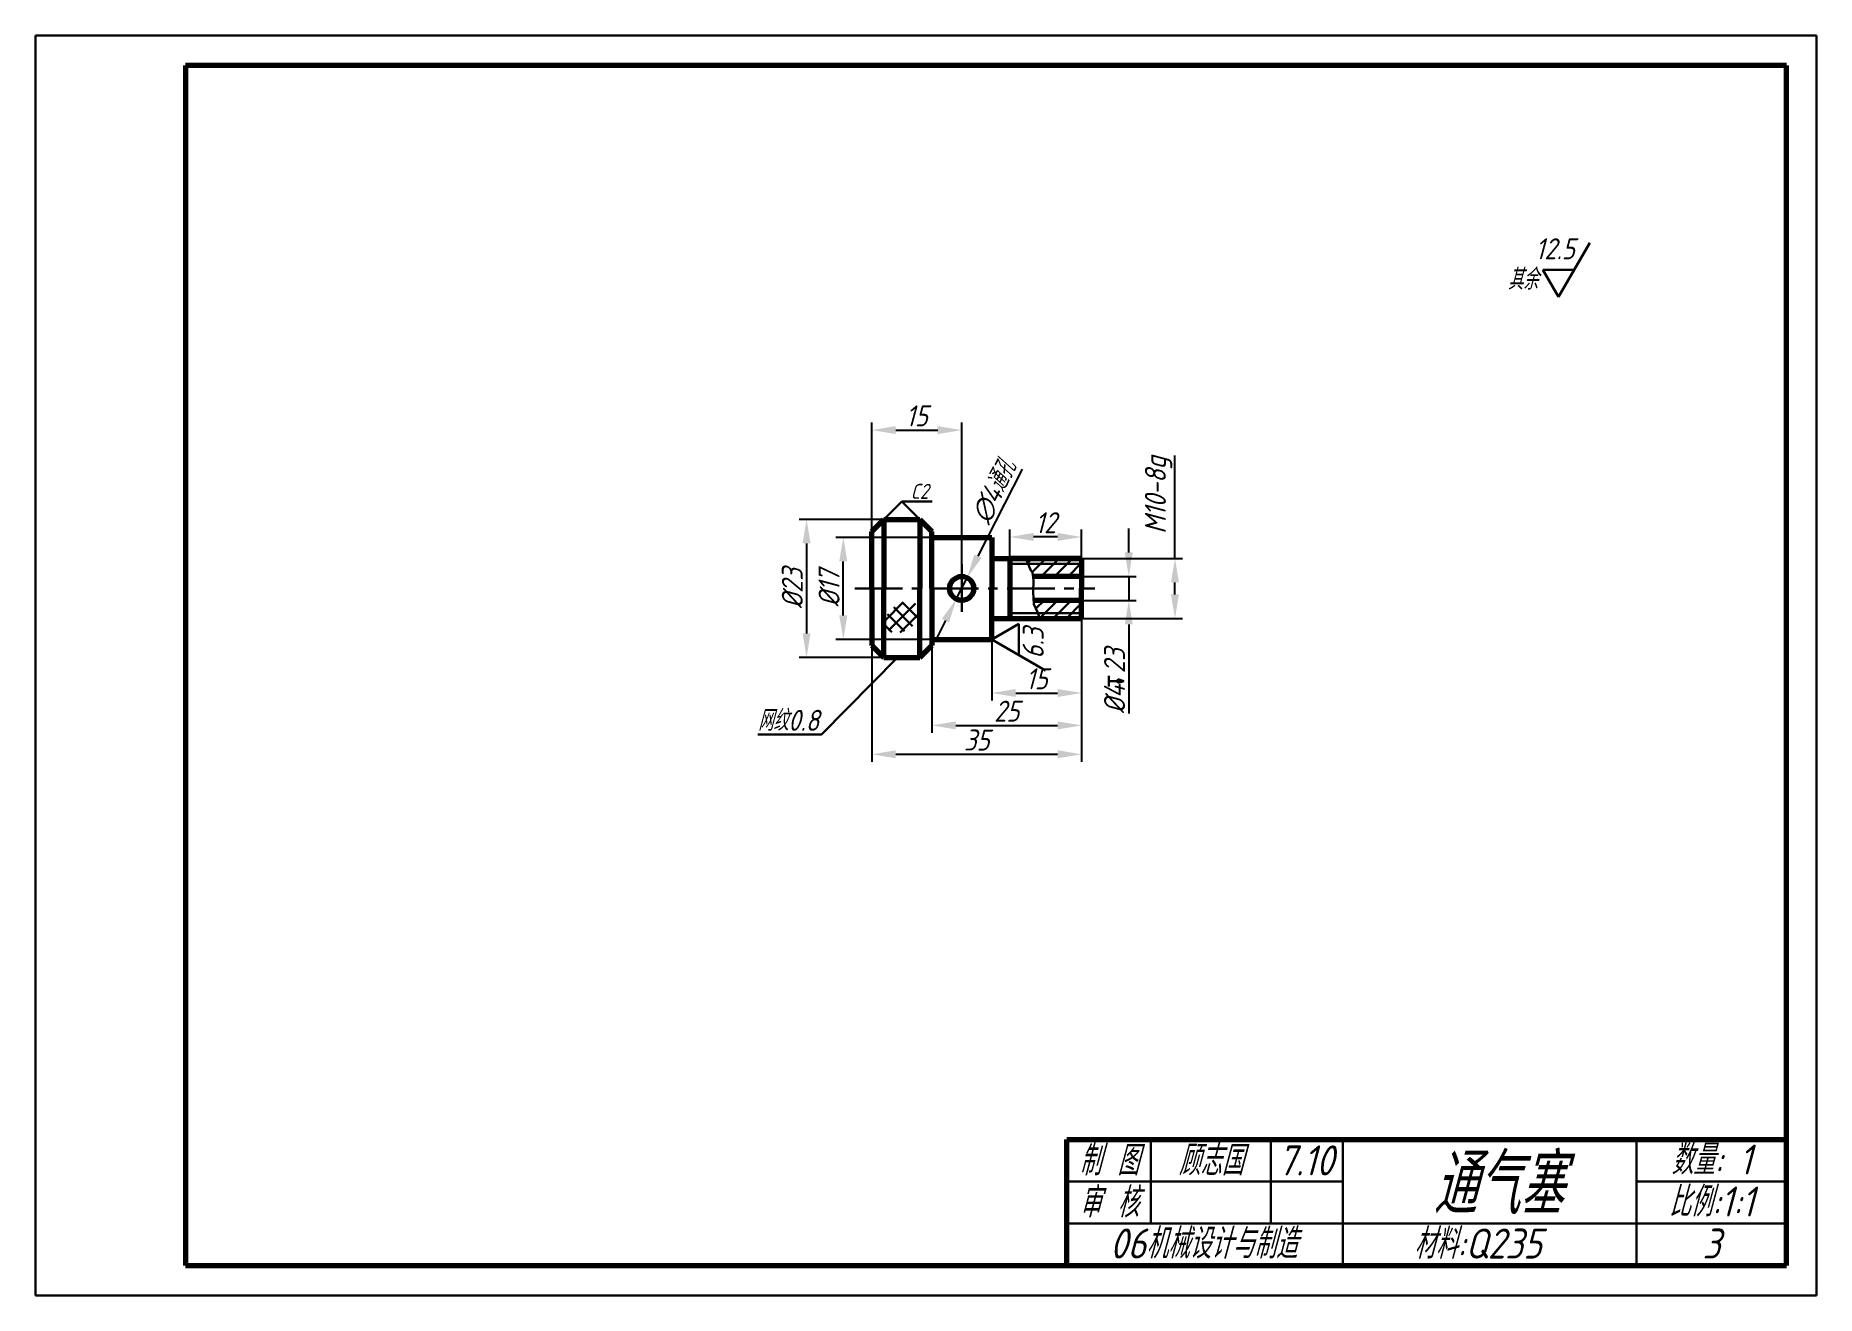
# Model space of a CAD drawing. Header units: millimetres. Extents: x -106 to 191, y 120 to 330.
import ezdxf

# ---------------------------------------------------------------- set-up
doc = ezdxf.new("R2010")
doc.units = ezdxf.units.MM
doc.header["$LTSCALE"] = 0.125
doc.linetypes.add('CENTERX2', pattern=[101.6, 63.5, -12.7, 12.7, -12.7])
for name, color, linetype, lineweight in [('文字', 6, 'Continuous', 30), ('标注线', 5, 'Continuous', 30), ('点划线', 3, 'CENTERX2', 30), ('粗实线', 7, 'Continuous', 70), ('细实线', 2, 'Continuous', 30)]:
    doc.layers.add(name, color=color, linetype=linetype, lineweight=lineweight)
doc.styles.add('样式 1', font='gbeitc.shx', dxfattribs={"bigfont": 'gbcbig.shx'})
doc.dimstyles.new('ISO-25', dxfattribs={"dimtxt": 3.5, "dimasz": 4, "dimexe": 1.25, "dimexo": 0, "dimtad": 1, "dimdsep": 46, "dimtxsty": '样式 1', "dimcen": 2.5, "dimadec": 0, "dimazin": 0, "dimtfac": 1, "dimtmove": 0, "dimatfit": 3, "dimfxl": 0, "dimtolj": 1, "dimarcsym": 0})

# ---------------------------------------------------------------- blocks, each defined once
blk = doc.blocks.new('*D1')
at = {"layer": 'Defpoints', "color": 0}
for p in [(47.99, 264.51), (32.99, 247.62), (47.99, 242.17)]:
    blk.add_point(p, dxfattribs=at)
at = {"layer": '标注线', "color": 0, "lineweight": -2}
for p, q in [((32.99, 247.62), (32.99, 265.76)), ((36.99, 264.51), (43.99, 264.51)), ((47.99, 242.17), (47.99, 265.76))]:
    blk.add_line(p, q, dxfattribs=at)
at = {"layer": '标注线', "color": 0}
for points in [[(36.99, 265.17), (36.99, 263.84), (32.99, 264.51)], [(43.99, 265.17), (43.99, 263.84), (47.99, 264.51)]]:
    blk.add_solid(points, dxfattribs=at)
at = {"layer": '标注线', "color": 0, "insert": (40.49, 266.88), "char_height": 3.5, "attachment_point": 5, "style": '样式 1'}
blk.add_mtext('\\A1;15', dxfattribs=at)
blk = doc.blocks.new('*D2')
at = {"layer": 'Defpoints', "color": 0}
for p in [(28.24, 246.62), (44.5, 246.62), (44.5, 229.62)]:
    blk.add_point(p, dxfattribs=at)
at = {"layer": '标注线', "color": 0, "lineweight": -2}
for p, q in [((44.5, 246.62), (26.99, 246.62)), ((28.24, 233.62), (28.24, 242.62)), ((44.5, 229.62), (26.99, 229.62))]:
    blk.add_line(p, q, dxfattribs=at)
at = {"layer": '标注线', "color": 0}
for points in [[(27.57, 242.62), (28.91, 242.62), (28.24, 246.62)], [(27.57, 233.62), (28.91, 233.62), (28.24, 229.62)]]:
    blk.add_solid(points, dxfattribs=at)
at = {"layer": '标注线', "color": 0, "insert": (25.87, 238.12), "char_height": 3.5, "attachment_point": 5, "rotation": 90, "style": '样式 1'}
blk.add_mtext('\\A1;%%c17', dxfattribs=at)
blk = doc.blocks.new('*D3')
at = {"layer": 'Defpoints', "color": 0}
for p in [(34.99, 249.62), (22.11, 226.62), (34.99, 226.62)]:
    blk.add_point(p, dxfattribs=at)
at = {"layer": '标注线', "color": 0, "lineweight": -2}
for p, q in [((34.99, 249.62), (20.86, 249.62)), ((22.11, 245.62), (22.11, 230.62)), ((34.99, 226.62), (20.86, 226.62))]:
    blk.add_line(p, q, dxfattribs=at)
at = {"layer": '标注线', "color": 0}
for points in [[(21.45, 245.62), (22.78, 245.62), (22.11, 249.62)], [(21.45, 230.62), (22.78, 230.62), (22.11, 226.62)]]:
    blk.add_solid(points, dxfattribs=at)
at = {"layer": '标注线', "color": 0, "insert": (19.74, 238.12), "char_height": 3.5, "attachment_point": 5, "rotation": 90, "style": '样式 1'}
blk.add_mtext('\\A1;%%c23', dxfattribs=at)
blk = doc.blocks.new('*D4')
at = {"layer": 'Defpoints', "color": 0}
for p in [(67.99, 233.12), (32.99, 228.62), (67.99, 210.46)]:
    blk.add_point(p, dxfattribs=at)
at = {"layer": '标注线', "color": 0, "lineweight": -2}
for p, q in [((67.99, 233.12), (67.99, 209.21)), ((32.99, 228.62), (32.99, 209.21)), ((36.99, 210.46), (63.99, 210.46))]:
    blk.add_line(p, q, dxfattribs=at)
at = {"layer": '标注线', "color": 0}
for points in [[(36.99, 211.13), (36.99, 209.8), (32.99, 210.46)], [(63.99, 211.13), (63.99, 209.8), (67.99, 210.46)]]:
    blk.add_solid(points, dxfattribs=at)
at = {"layer": '标注线', "color": 0, "insert": (50.49, 212.84), "char_height": 3.5, "attachment_point": 5, "style": '样式 1'}
blk.add_mtext('\\A1;35', dxfattribs=at)
blk = doc.blocks.new('*D5')
at = {"layer": 'Defpoints', "color": 0}
for p in [(67.99, 233.12), (42.99, 228.62), (67.99, 215.28)]:
    blk.add_point(p, dxfattribs=at)
at = {"layer": '标注线', "color": 0, "lineweight": -2}
for p, q in [((67.99, 233.12), (67.99, 214.03)), ((42.99, 228.62), (42.99, 214.03)), ((46.99, 215.28), (63.99, 215.28))]:
    blk.add_line(p, q, dxfattribs=at)
at = {"layer": '标注线', "color": 0}
for points in [[(46.99, 215.94), (46.99, 214.61), (42.99, 215.28)], [(63.99, 215.94), (63.99, 214.61), (67.99, 215.28)]]:
    blk.add_solid(points, dxfattribs=at)
at = {"layer": '标注线', "color": 0, "insert": (55.49, 217.65), "char_height": 3.5, "attachment_point": 5, "style": '样式 1'}
blk.add_mtext('\\A1;25', dxfattribs=at)
blk = doc.blocks.new('*D6')
at = {"layer": 'Defpoints', "color": 0}
for p in [(67.99, 233.12), (52.99, 229.62), (67.99, 220.68)]:
    blk.add_point(p, dxfattribs=at)
at = {"layer": '标注线', "color": 0, "lineweight": -2}
for p, q in [((67.99, 233.12), (67.99, 219.43)), ((52.99, 229.62), (52.99, 219.43)), ((56.99, 220.68), (63.99, 220.68))]:
    blk.add_line(p, q, dxfattribs=at)
at = {"layer": '标注线', "color": 0}
for points in [[(56.99, 221.34), (56.99, 220.01), (52.99, 220.68)], [(63.99, 221.34), (63.99, 220.01), (67.99, 220.68)]]:
    blk.add_solid(points, dxfattribs=at)
at = {"layer": '标注线', "color": 0, "insert": (60.49, 223.05), "char_height": 3.5, "attachment_point": 5, "style": '样式 1'}
blk.add_mtext('\\A1;15', dxfattribs=at)
blk = doc.blocks.new('*D7')
at = {"layer": 'Defpoints', "color": 0}
for p in [(48.89, 239.9), (47.09, 236.33)]:
    blk.add_point(p, dxfattribs=at)
at = {"layer": '标注线', "color": 0, "lineweight": -2}
for p, q in [((58.05, 258.01), (50.7, 243.47)), ((47.09, 236.33), (48.89, 239.9)), ((45.28, 232.76), (43.48, 229.19))]:
    blk.add_line(p, q, dxfattribs=at)
at = {"layer": '标注线', "color": 0}
for points in [[(50.1, 243.77), (51.29, 243.17), (48.89, 239.9)], [(44.69, 233.06), (45.88, 232.46), (47.09, 236.33)]]:
    blk.add_solid(points, dxfattribs=at)
at = {"layer": '标注线', "color": 0, "insert": (53.38, 254.29), "char_height": 3.5, "attachment_point": 5, "rotation": 63.1665, "style": '样式 1'}
blk.add_mtext('\\A1;∅4通孔', dxfattribs=at)
blk = doc.blocks.new('*D8')
at = {"layer": 'Defpoints', "color": 0}
for p in [(55.99, 246.69), (55.99, 243.12), (67.99, 243.12)]:
    blk.add_point(p, dxfattribs=at)
at = {"layer": '标注线', "color": 0, "lineweight": -2}
for p, q in [((55.99, 243.12), (55.99, 247.94)), ((63.99, 246.69), (59.99, 246.69)), ((67.99, 243.12), (67.99, 247.94))]:
    blk.add_line(p, q, dxfattribs=at)
at = {"layer": '标注线', "color": 0}
for points in [[(59.99, 247.36), (59.99, 246.03), (55.99, 246.69)], [(63.99, 247.36), (63.99, 246.03), (67.99, 246.69)]]:
    blk.add_solid(points, dxfattribs=at)
at = {"layer": '标注线', "color": 0, "insert": (61.99, 249.07), "char_height": 3.5, "attachment_point": 5, "style": '样式 1'}
blk.add_mtext('\\A1;12', dxfattribs=at)
blk = doc.blocks.new('*D9')
at = {"layer": 'Defpoints', "color": 0}
for p in [(67.99, 243.12), (83.56, 243.12), (67.99, 233.12)]:
    blk.add_point(p, dxfattribs=at)
at = {"layer": '标注线', "color": 0, "lineweight": -2}
for p, q in [((83.56, 243.12), (83.56, 260.25)), ((67.99, 243.12), (84.81, 243.12)), ((83.56, 237.12), (83.56, 239.12)), ((67.99, 233.12), (84.81, 233.12))]:
    blk.add_line(p, q, dxfattribs=at)
at = {"layer": '标注线', "color": 0}
for points in [[(82.89, 239.12), (84.22, 239.12), (83.56, 243.12)], [(82.89, 237.12), (84.22, 237.12), (83.56, 233.12)]]:
    blk.add_solid(points, dxfattribs=at)
at = {"layer": '标注线', "color": 0, "insert": (80.82, 253.68), "char_height": 3.5, "attachment_point": 5, "rotation": 90, "style": '样式 1'}
blk.add_mtext('\\A1;M10-8g', dxfattribs=at)
blk = doc.blocks.new('*D12')
at = {"layer": 'Defpoints', "color": 0}
for p in [(67.99, 240.12), (67.99, 236.12), (75.86, 236.12)]:
    blk.add_point(p, dxfattribs=at)
at = {"layer": '标注线', "color": 0, "lineweight": -2}
for p, q in [((75.86, 244.12), (75.86, 248.12)), ((67.99, 240.12), (77.11, 240.12)), ((75.86, 240.12), (75.86, 236.12)), ((67.99, 236.12), (77.11, 236.12)), ((75.86, 232.12), (75.86, 217.24))]:
    blk.add_line(p, q, dxfattribs=at)
at = {"layer": '标注线', "color": 0}
for points in [[(75.19, 244.12), (76.52, 244.12), (75.86, 240.12)], [(75.19, 232.12), (76.52, 232.12), (75.86, 236.12)]]:
    blk.add_solid(points, dxfattribs=at)
at = {"layer": '标注线', "color": 0, "insert": (73.48, 222.68), "char_height": 3.5, "attachment_point": 5, "rotation": 90, "style": '样式 1'}
blk.add_mtext('\\A1;%%c4 23', dxfattribs=at)
blk = doc.blocks.new('_None')
blk = doc.blocks.new('新块2')
at = {"layer": '标注线'}
for p, q in [((4.5, 2.6), (0, 0)), ((0, 0), (9, -5.2)), ((4.5, -2.6), (4.5, 2.6))]:
    blk.add_line(p, q, dxfattribs=at)
at = {"layer": '标注线', "style": '样式 1'}
blk.add_attdef('CCD', (8.67, -3.21), '', height=3.5, rotation=90, dxfattribs=at)
blk = doc.blocks.new('新块3')
at = {"layer": '标注线'}
for p, q in [((0, 0), (5.2, 9)), ((2.6, 4.5), (-2.6, 4.5)), ((-2.6, 4.5), (0, 0))]:
    blk.add_line(p, q, dxfattribs=at)
at = {"layer": '标注线', "style": '样式 1'}
blk.add_attdef('CCD', (-3.88, 6.26), '', height=3.5, dxfattribs=at)

msp = doc.modelspace()

# ---------------------------------------------------------------- hatches: boundary and pattern name
at = {"layer": '标注线'}
h = msp.add_hatch(color=256, dxfattribs=at)
h.paths.add_polyline_path([(74.009, 222.974), (74.009, 222.678), (75.043, 222.678)])
h.paths.add_polyline_path([(75.043, 222.678), (74.009, 222.678), (74.009, 222.382)])
msp.add_hatch(color=256, dxfattribs=at).paths.add_polyline_path([(75.043, 222.678), (74.009, 222.678), (74.009, 222.382)])
at = {"layer": '细实线'}
h = msp.add_hatch(dxfattribs=at)
h.set_pattern_fill('ANSI31', color=256, scale=0.5, style=0)
h.set_pattern_definition([(45, (-1.51, 0), (-1.122532, 1.122532), [])])
h.paths.add_polyline_path([(58.748, 243.116), (58.828, 242.698), (59.034, 242.222), (67.99, 242.222), (67.99, 243.116)])
h.paths.add_polyline_path([(59.034, 242.222), (59.516, 241.112), (59.781, 240.742), (59.856, 240.116), (67.99, 240.116), (67.99, 242.222)])
h.paths.add_polyline_path([(67.99, 234.01), (67.99, 236.116), (59.997, 236.116), (60.045, 235.507), (60.628, 234.132), (60.674, 234.01)])
h.paths.add_polyline_path([(60.674, 234.01), (61.019, 233.116), (67.99, 233.116), (67.99, 234.01)])
h = msp.add_hatch(dxfattribs=at)
h.set_pattern_fill('ANSI37', color=256, scale=0.5, style=0)
edge = h.paths.add_edge_path()
edge.add_line((40.99, 233.724), (40.99, 234.678))
edge.add_ellipse((38.111, 233.323), major_axis=(-2.643, -1.868), ratio=0.6839631, start_angle=165.48047, end_angle=502.93307)

# ---------------------------------------------------------------- linework, layer by layer
at = {"layer": '标注线'}
for p, q in [((34.99, 249.616), (37.99, 252.616)), ((37.99, 252.616), (43.085, 252.616)), ((40.99, 249.616), (37.99, 252.616)), ((72.551, 223.567), (72.551, 221.789)), ((75.043, 222.678), (74.009, 222.974)), ((74.009, 222.974), (74.009, 222.678)), ((72.551, 222.678), (75.043, 222.678)), ((75.043, 222.678), (74.009, 222.382)), ((74.009, 222.382), (74.009, 222.678))]:
    msp.add_line(p, q, dxfattribs=at)
msp.add_lwpolyline([(37.291, 226.616), (24.578, 213.749), (23.624, 213.749), (13.994, 213.749)], dxfattribs=at)
at = {"layer": '点划线'}
for p, q in [((47.99, 242.172), (47.99, 234.185)), ((30.167, 238.116), (70.172, 238.116))]:
    msp.add_line(p, q, dxfattribs=at)
at = {"layer": '粗实线'}
for p, q in [((185.533, 325.265), (-81.467, 325.265)), ((-81.467, 325.265), (-81.467, 125.265)), ((185.533, 125.265), (185.533, 325.265)), ((32.99, 247.616), (34.99, 249.616)), ((34.99, 249.616), (40.99, 249.616)), ((34.99, 249.616), (34.99, 238.116)), ((40.99, 249.616), (42.99, 247.616)), ((40.99, 249.616), (40.99, 238.116)), ((32.99, 238.116), (32.99, 247.616)), ((42.99, 238.116), (42.99, 247.616)), ((42.99, 246.616), (52.99, 246.616)), ((52.99, 246.616), (52.99, 238.116)), ((52.99, 243.116), (67.99, 243.116)), ((67.99, 243.116), (55.99, 243.116)), ((55.99, 243.116), (55.99, 233.116)), ((67.99, 243.116), (67.99, 238.116)), ((32.99, 238.116), (32.99, 228.616)), ((34.99, 226.616), (34.99, 238.116)), ((40.99, 226.616), (40.99, 238.116)), ((42.99, 238.116), (42.99, 228.616)), ((52.99, 229.616), (52.99, 238.116)), ((67.99, 240.116), (59.856, 240.116)), ((67.99, 233.116), (67.99, 238.116)), ((67.99, 236.116), (59.997, 236.116)), ((52.99, 233.116), (67.99, 233.116)), ((42.99, 229.616), (52.99, 229.616)), ((32.99, 228.616), (34.99, 226.616)), ((34.99, 226.616), (40.99, 226.616)), ((40.99, 226.616), (42.99, 228.616)), ((65.533, 146.265), (185.533, 146.265)), ((65.533, 125.265), (65.533, 146.265)), ((160.533, 146.265), (185.533, 146.265)), ((160.533, 146.265), (160.533, 146.265)), ((-81.467, 125.265), (185.533, 125.265))]:
    msp.add_line(p, q, dxfattribs=at)
msp.add_circle((47.99, 238.116), 2, dxfattribs=at)
at = {"layer": '细实线'}
for p, q in [((190.533, 330.265), (-106.467, 330.265)), ((-106.467, 330.265), (-106.467, 120.265)), ((190.533, 120.265), (190.533, 330.265)), ((67.99, 242.222), (55.99, 242.222)), ((67.99, 234.01), (55.99, 234.01)), ((79.533, 146.265), (79.533, 132.265)), ((99.533, 146.265), (99.533, 132.265)), ((111.533, 146.265), (111.533, 125.265)), ((160.533, 146.265), (160.533, 125.265)), ((65.533, 139.265), (111.533, 139.265)), ((160.533, 139.265), (185.533, 139.265)), ((185.533, 132.265), (65.533, 132.265)), ((-106.467, 120.265), (190.533, 120.265))]:
    msp.add_line(p, q, dxfattribs=at)
msp.add_lwpolyline([(58.748, 243.116), (58.828, 242.698), (59.516, 241.112), (59.781, 240.742), (59.94, 239.42), (59.887, 237.516), (60.045, 235.507), (60.628, 234.132), (61.019, 233.116)], dxfattribs=at)

# ---------------------------------------------------------------- block references
at = {"layer": '标注线'}
msp.add_blockref('新块3', (147.531, 286.726), dxfattribs=at).add_auto_attribs({'CCD': '12.5'})
at = {"layer": '细实线'}
msp.add_blockref('新块2', (52.99, 229.616), dxfattribs=at).add_auto_attribs({'CCD': '6.3'})

# ---------------------------------------------------------------- texts
at = {"layer": '文字', "char_height": 5, "attachment_point": 5, "style": '样式 1'}
for s, insert, width in [('制 图', (72.533, 142.765), 14), ('顾志国', (89.514, 142.765), 14), ('数量: 1', (173.033, 142.901), 25), ('7.10', (105.374, 142.765), 14), ('审 核', (72.533, 135.765), 14), ('比例:1:1', (173.033, 135.901), 25), ('06机械设计与制造', (88.307, 128.901), 35.72672), ('材料:Q235', (134.065, 128.901), 25), ('3', (173.033, 128.901), 25)]:
    msp.add_mtext(s, dxfattribs=dict(at, insert=insert, width=width))
at = {"layer": '文字', "insert": (137.356, 138.81), "char_height": 10, "attachment_point": 5, "style": '样式 1'}
msp.add_mtext('通气塞', dxfattribs=at)
at = {"layer": '标注线', "attachment_point": 1, "style": '样式 1'}
for s, insert, char_height, width in [('其余', (139.076, 291.418), 3.5, 18.1623), ('C2', (39.473, 255.544), 2.5, 5.6379)]:
    msp.add_mtext(s, dxfattribs=dict(at, insert=insert, char_height=char_height, width=width))
at = {"layer": '标注线', "insert": (13.994, 214.374), "char_height": 3.5, "attachment_point": 7, "style": '样式 1'}
msp.add_mtext('\\A1;网纹0.8', dxfattribs=at)

# ---------------------------------------------------------------- dimensions: what is measured, and where the dimension line sits
at = {"layer": '标注线'}
for base, p1, p2, picture, middle in [((47.99, 264.506), (32.99, 247.616), (47.99, 242.172), '*D1', (40.49, 266.881)), ((55.99, 246.695), (67.99, 243.116), (55.99, 243.116), '*D8', (61.99, 249.07))]:
    dim = msp.add_linear_dim(base=base, p1=p1, p2=p2, dimstyle='ISO-25', dxfattribs=at)
    dim.commit()
    dim.dimension.update_dxf_attribs({"geometry": picture, "text_midpoint": middle})
dim = msp.add_diameter_dim_2p(p1=(47.087, 236.331), p2=(48.893, 239.901), text='<>通孔', dimstyle='ISO-25', dxfattribs=at)
dim.commit()
dim.dimension.update_dxf_attribs({"geometry": '*D7', "text_midpoint": (55.602, 253.164), "dimtype": 163})
for base, p1, p2, text, picture, middle in [((83.558, 243.116), (67.99, 233.116), (67.99, 243.116), 'M<>-8g', '*D9', (80.818, 253.684)), ((22.113, 226.616), (34.99, 249.616), (34.99, 226.616), '%%c<>', '*D3', (19.738, 238.116)), ((28.242, 246.616), (44.5, 229.616), (44.5, 246.616), '%%c<>', '*D2', (25.867, 238.116))]:
    dim = msp.add_linear_dim(base=base, p1=p1, p2=p2, angle=90, text=text, dimstyle='ISO-25', dxfattribs=at)
    dim.commit()
    dim.dimension.update_dxf_attribs({"geometry": picture, "text_midpoint": middle})
dim = msp.add_linear_dim(base=(75.855, 236.116), p1=(67.99, 240.116), p2=(67.99, 236.116), angle=90, text='%%c<> 23', dimstyle='ISO-25', override={"dimldrblk": 'None'}, dxfattribs=at)
dim.commit()
dim.dimension.update_dxf_attribs({"geometry": '*D12', "text_midpoint": (73.48, 222.679)})
for base, p1, picture, middle in [((67.99, 210.465), (32.99, 228.616), '*D4', (50.49, 210.465)), ((67.99, 215.278), (42.99, 228.616), '*D5', (55.49, 215.278)), ((67.99, 220.678), (52.99, 229.616), '*D6', (60.49, 220.678))]:
    dim = msp.add_linear_dim(base=base, p1=p1, p2=(67.99, 233.116), dimstyle='ISO-25', dxfattribs=at)
    dim.commit()
    dim.dimension.update_dxf_attribs({"geometry": picture, "text_midpoint": middle, "dimtype": 160})

doc.saveas('drawing.dxf')
